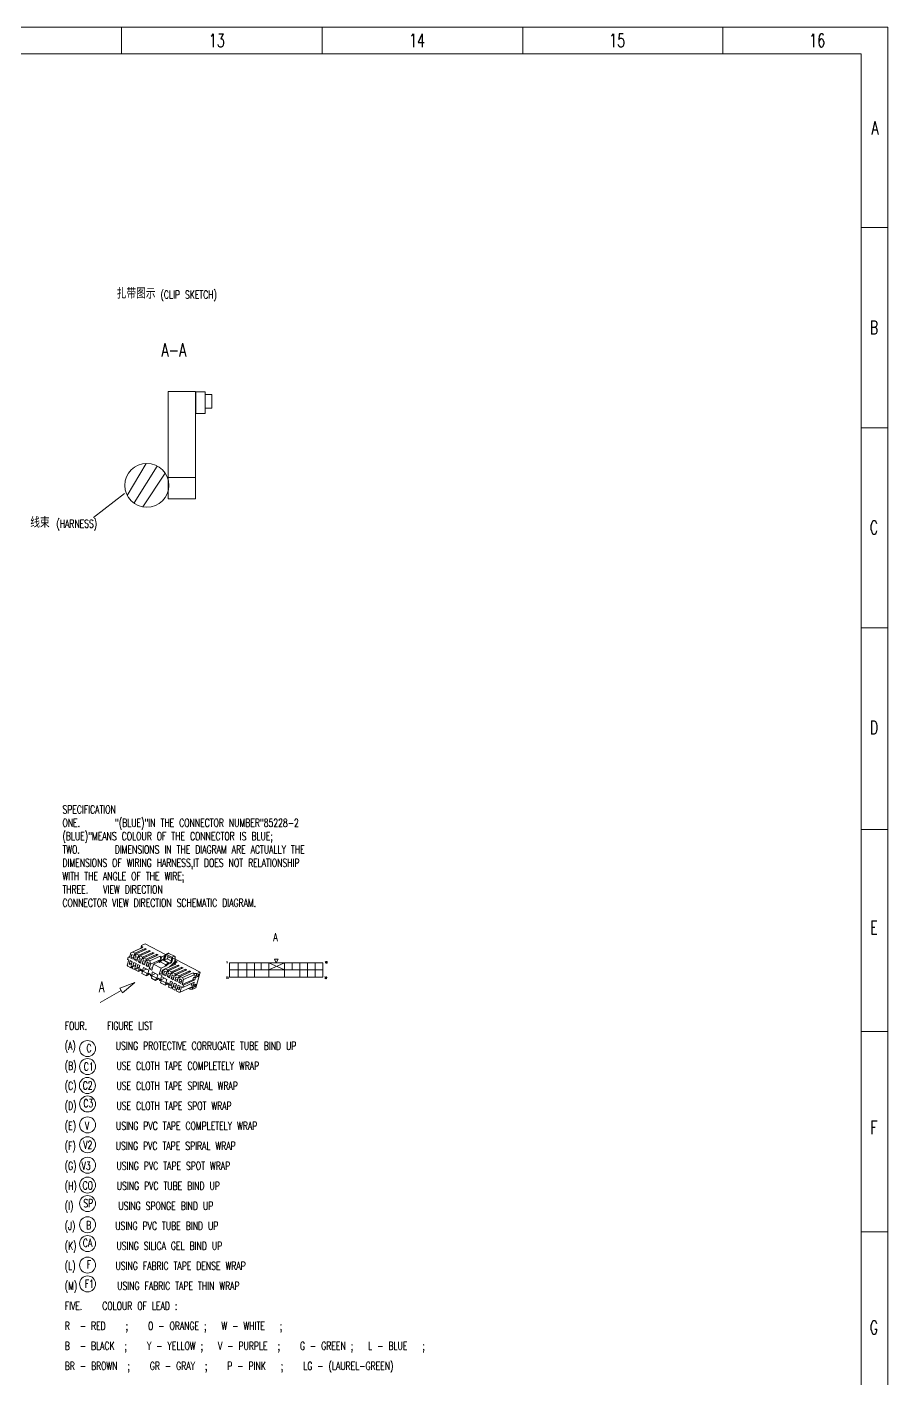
# Model space of a CAD drawing. Header units: millimetres. Extents: x 1000 to 2189, y 35 to 886.
# Drawn here: x 1866 to 2189, y 379 to 886 of the extents above; entities that cross this region are included whole.
import ezdxf

# ---------------------------------------------------------------- set-up
doc = ezdxf.new("R2010")
doc.units = ezdxf.units.MM
for name, color, linetype, lineweight in [('0Filament', 7, 'Continuous', 20), ('2FRAME', 2, 'Continuous', 70), ('4CONTOUR', 4, 'Continuous', 50)]:
    doc.layers.add(name, color=color, linetype=linetype, lineweight=lineweight)
doc.styles.add('HZ', font='txt', dxfattribs={"width": 0.7, "height": 4, "bigfont": 'HZTXT'})

msp = doc.modelspace()

# ---------------------------------------------------------------- linework, layer by layer
at = {"color": 7, "lineweight": 5}
for p, q in [((999.852, 885.501), (2188.852, 885.501)), ((1901.617, 885.501), (1901.617, 875.599)), ((1976.859, 885.527), (1976.859, 875.543)), ((2051.997, 885.501), (2051.997, 875.599)), ((2127.026, 885.5), (2127.026, 875.597)), ((2127.026, 875.597), (2127.026, 885.5)), ((2188.852, 885.501), (2178.95, 885.501)), ((2188.852, 885.501), (2178.95, 885.501)), ((2188.852, 44.501), (2188.852, 885.501)), ((2188.878, 810.363), (2178.894, 810.363)), ((2188.852, 735.225), (2178.95, 735.225)), ((2188.851, 660.196), (2178.949, 660.196)), ((2188.852, 584.673), (2178.95, 584.673)), ((2188.851, 508.831), (2178.949, 508.831)), ((2188.852, 433.802), (2178.95, 433.802))]:
    msp.add_line(p, q, dxfattribs=at)
at = {"color": 7, "linetype": 'Continuous', "lineweight": 5}
for p, q in [((1910.956, 721.905), (1903.793, 709.919)), ((1915.056, 720.915), (1906.34, 707.077)), ((1917.987, 718.247), (1909.625, 705.562)), ((1902.729, 710.646), (1891.159, 701.631))]:
    msp.add_line(p, q, dxfattribs=at)
at = {"layer": '0Filament', "color": 7, "lineweight": 5, "ltscale": 0.09573}
msp.add_line((1904.632, 536.553), (1905.152, 538.396), dxfattribs=at)
at = {"layer": '0Filament', "color": 7, "lineweight": 5, "ltscale": 0.214814}
for p, q in [((1905.152, 538.396), (1909.064, 540.172)), ((1905.79, 538.672), (1909.702, 540.448)), ((1911.861, 538.743), (1907.948, 536.968)), ((1913.438, 538.54), (1909.526, 536.765)), ((1913.928, 538.29), (1910.016, 536.514)), ((1912.282, 535.357), (1916.194, 537.133)), ((1918.079, 532.397), (1921.991, 534.172)), ((1924.109, 532.489), (1920.197, 530.713)), ((1924.257, 533.015), (1920.345, 531.24)), ((1924.747, 532.765), (1920.835, 530.989)), ((1925.686, 532.285), (1921.774, 530.51)), ((1924.571, 529.082), (1928.483, 530.857)), ((1923.589, 523.61), (1927.502, 525.386))]:
    msp.add_line(p, q, dxfattribs=at)
at = {"layer": '0Filament', "color": 7, "lineweight": 5, "ltscale": 0.034777}
for p, q in [((1905.152, 538.396), (1905.79, 538.672)), ((1909.064, 540.172), (1909.702, 540.448))]:
    msp.add_line(p, q, dxfattribs=at)
at = {"layer": '0Filament', "color": 7, "lineweight": 5, "ltscale": 0.068379}
for p, q in [((1905.524, 537.729), (1905.153, 536.413)), ((1904.881, 535.447), (1904.51, 534.131)), ((1907.127, 534.301), (1906.756, 532.984)), ((1907.77, 536.582), (1907.399, 535.266)), ((1908.382, 536.27), (1908.011, 534.953)), ((1910.628, 535.123), (1910.257, 533.807)), ((1911.944, 531.84), (1911.574, 530.524)), ((1913.231, 531.184), (1912.86, 529.867)), ((1915.313, 530.12), (1914.942, 528.804)), ((1916.599, 529.464), (1916.228, 528.147)), ((1917.402, 530.158), (1917.772, 531.474)), ((1919.647, 529.011), (1920.018, 530.327)), ((1920.259, 528.698), (1920.63, 530.015)), ((1921.688, 527.969), (1922.059, 529.285)), ((1922.505, 527.552), (1922.876, 528.868)), ((1921.046, 525.687), (1921.416, 527.003)), ((1923.291, 524.54), (1923.662, 525.857))]:
    msp.add_line(p, q, dxfattribs=at)
at = {"layer": '0Filament', "color": 7, "lineweight": 5, "ltscale": 0.045844}
for p, q in [((1905.524, 537.729), (1906.341, 537.312)), ((1906.582, 535.683), (1907.399, 535.266)), ((1907.368, 532.672), (1908.185, 532.255)), ((1907.739, 533.988), (1908.556, 533.571)), ((1910.869, 533.494), (1911.686, 533.077)), ((1911.24, 534.81), (1912.057, 534.393)), ((1917.772, 531.474), (1918.589, 531.057)), ((1918.831, 529.428), (1919.647, 529.011)), ((1919.987, 527.733), (1920.804, 527.316)), ((1920.63, 530.015), (1921.447, 529.598)), ((1921.688, 527.969), (1922.505, 527.552)), ((1922.059, 529.285), (1922.876, 528.868)), ((1923.117, 527.239), (1923.934, 526.822)), ((1923.488, 528.555), (1924.305, 528.138)), ((1919.617, 526.417), (1920.433, 526))]:
    msp.add_line(p, q, dxfattribs=at)
at = {"layer": '0Filament', "color": 7, "lineweight": 5, "ltscale": 0.049281}
msp.add_line((1905.79, 538.672), (1906.668, 538.224), dxfattribs=at)
at = {"layer": '0Filament', "color": 7, "lineweight": 5, "ltscale": 0.214816}
for p, q in [((1910.432, 539.473), (1906.519, 537.698)), ((1910.58, 540), (1906.668, 538.224)), ((1911.07, 539.749), (1907.158, 537.974)), ((1912.009, 539.27), (1908.097, 537.494)), ((1912.499, 539.02), (1908.587, 537.244)), ((1913.29, 538.014), (1909.377, 536.238)), ((1914.867, 537.811), (1910.955, 536.035)), ((1915.357, 537.56), (1911.445, 535.785)), ((1914.719, 537.284), (1910.806, 535.508)), ((1912.534, 534.098), (1916.446, 535.874)), ((1922.68, 533.218), (1918.768, 531.443)), ((1922.828, 533.745), (1918.916, 531.969)), ((1925.538, 531.759), (1921.626, 529.983)), ((1926.176, 532.035), (1922.264, 530.26)), ((1926.967, 531.029), (1923.055, 529.254)), ((1927.115, 531.556), (1923.203, 529.78)), ((1927.605, 531.306), (1923.693, 529.53)), ((1924.912, 528.305), (1928.825, 530.081))]:
    msp.add_line(p, q, dxfattribs=at)
at = {"layer": '0Filament', "color": 7, "lineweight": 5, "ltscale": 0.027351}
for p, q in [((1906.668, 538.224), (1906.519, 537.698)), ((1907.158, 537.974), (1907.009, 537.447)), ((1909.064, 540.172), (1909.212, 540.698)), ((1910.432, 539.473), (1910.58, 540)), ((1913.29, 538.014), (1913.438, 538.54)), ((1914.719, 537.284), (1914.867, 537.811)), ((1905.283, 533.31), (1905.135, 532.783)), ((1906.712, 532.58), (1906.564, 532.054)), ((1907.202, 532.33), (1907.054, 531.803)), ((1908.587, 537.244), (1908.438, 536.718)), ((1909.526, 536.765), (1909.377, 536.238)), ((1910.955, 536.035), (1910.806, 535.508)), ((1911.445, 535.785), (1911.296, 535.258)), ((1922.68, 533.218), (1922.828, 533.745)), ((1918.768, 531.443), (1918.916, 531.969)), ((1920.197, 530.713), (1920.345, 531.24)), ((1920.687, 530.463), (1920.835, 530.989)), ((1921.626, 529.983), (1921.774, 530.51)), ((1922.116, 529.733), (1922.264, 530.26)), ((1923.055, 529.254), (1923.203, 529.78)), ((1923.545, 529.003), (1923.693, 529.53)), ((1925.538, 531.759), (1925.686, 532.285)), ((1926.967, 531.029), (1927.115, 531.556)), ((1928.825, 530.081), (1928.973, 530.607)), ((1920.731, 524.819), (1920.879, 525.345)), ((1921.67, 524.339), (1921.818, 524.866)), ((1922.16, 524.089), (1922.308, 524.616))]:
    msp.add_line(p, q, dxfattribs=at)
at = {"layer": '0Filament', "color": 7, "lineweight": 5, "ltscale": 0.007071}
for p, q in [((1906.576, 537.568), (1906.519, 537.698)), ((1907.145, 532.459), (1907.202, 532.33)), ((1909.434, 536.109), (1909.377, 536.238)), ((1910.863, 535.379), (1910.806, 535.508)), ((1909.219, 531.866), (1909.163, 531.995)), ((1912.567, 530.156), (1912.51, 530.286)), ((1915.997, 528.405), (1915.94, 528.534)), ((1918.825, 531.313), (1918.768, 531.443)), ((1920.254, 530.584), (1920.197, 530.713)), ((1921.683, 529.854), (1921.626, 529.983)), ((1923.112, 529.124), (1923.055, 529.254)), ((1920.822, 525.475), (1920.879, 525.345))]:
    msp.add_line(p, q, dxfattribs=at)
at = {"layer": '0Filament', "color": 7, "lineweight": 5, "ltscale": 0.029403}
for p, q in [((1907.112, 537.811), (1906.576, 537.568)), ((1911.399, 535.622), (1910.863, 535.379))]:
    msp.add_line(p, q, dxfattribs=at)
at = {"layer": '0Filament', "color": 7, "lineweight": 5, "ltscale": 0.018336}
for p, q in [((1906.903, 537.401), (1906.576, 537.568)), ((1911.19, 535.212), (1910.863, 535.379)), ((1916.195, 535.171), (1915.868, 535.338)), ((1917.916, 535.952), (1917.589, 536.119))]:
    msp.add_line(p, q, dxfattribs=at)
at = {"layer": '0Filament', "color": 7, "lineweight": 5, "ltscale": 0.005882}
for p, q in [((1907.01, 537.45), (1906.903, 537.401)), ((1909.868, 535.99), (1909.761, 535.942)), ((1922.116, 529.736), (1922.009, 529.687))]:
    msp.add_line(p, q, dxfattribs=at)
at = {"layer": '0Filament', "color": 7, "lineweight": 5, "ltscale": 0.005796}
for p, q in [((1907.009, 537.447), (1906.903, 537.401)), ((1905.283, 533.31), (1905.389, 533.356)), ((1906.712, 532.58), (1906.818, 532.626)), ((1908.438, 536.718), (1908.332, 536.672)), ((1909.867, 535.988), (1909.761, 535.942)), ((1911.296, 535.258), (1911.19, 535.212)), ((1908.713, 532.225), (1908.607, 532.178)), ((1911.98, 530.557), (1911.873, 530.511)), ((1915.409, 528.805), (1915.303, 528.759)), ((1919.258, 531.193), (1919.151, 531.147)), ((1920.687, 530.463), (1920.58, 530.417)), ((1922.116, 529.733), (1922.009, 529.687)), ((1918.757, 527.096), (1918.651, 527.05)), ((1920.389, 525.596), (1920.496, 525.642)), ((1921.818, 524.866), (1921.925, 524.912))]:
    msp.add_line(p, q, dxfattribs=at)
at = {"layer": '0Filament', "color": 7, "lineweight": 5, "ltscale": 0.052719}
for p, q in [((1907.158, 537.974), (1908.097, 537.494)), ((1910.016, 536.514), (1910.955, 536.035)), ((1912.033, 532.322), (1912.972, 531.842)), ((1920.835, 530.989), (1921.774, 530.51)), ((1922.264, 530.26), (1923.203, 529.78)), ((1920.731, 524.819), (1921.67, 524.339)), ((1922.16, 524.089), (1923.099, 523.61))]:
    msp.add_line(p, q, dxfattribs=at)
at = {"layer": '0Filament', "color": 7, "lineweight": 5, "ltscale": 0.027352}
for p, q in [((1908.097, 537.494), (1907.948, 536.968)), ((1911.861, 538.743), (1912.009, 539.27)), ((1905.773, 533.06), (1905.625, 532.533)), ((1910.016, 536.514), (1909.867, 535.988)), ((1924.109, 532.489), (1924.257, 533.015)), ((1919.258, 531.193), (1919.406, 531.719)), ((1920.241, 525.069), (1920.389, 525.596))]:
    msp.add_line(p, q, dxfattribs=at)
at = {"layer": '0Filament', "color": 7, "lineweight": 5, "ltscale": 0.034189}
for p, q in [((1909.181, 541.117), (1908.995, 540.459)), ((1908.158, 531.992), (1907.972, 531.334)), ((1909.464, 531.325), (1909.279, 530.667)), ((1911.179, 530.45), (1910.993, 529.791)), ((1913.057, 529.491), (1912.872, 528.832)), ((1914.423, 528.04), (1914.608, 528.698)), ((1916.301, 527.081), (1916.486, 527.739)), ((1928.824, 529.966), (1929.009, 530.624)), ((1929.839, 530.567), (1929.654, 529.909)), ((1918.016, 526.205), (1918.201, 526.864)), ((1919.322, 525.538), (1919.508, 526.196)), ((1928.368, 525.346), (1928.183, 524.688))]:
    msp.add_line(p, q, dxfattribs=at)
at = {"layer": '0Filament', "color": 7, "lineweight": 5, "ltscale": 0.014991}
msp.add_line((1909.045, 540.163), (1908.995, 540.459), dxfattribs=at)
at = {"layer": '0Filament', "color": 7, "lineweight": 5, "ltscale": 0.071605}
for p, q in [((1910.485, 541.709), (1909.181, 541.117)), ((1931.143, 531.159), (1929.839, 530.567)), ((1929.487, 525.279), (1928.183, 524.688))]:
    msp.add_line(p, q, dxfattribs=at)
at = {"layer": '0Filament', "color": 7, "lineweight": 5, "ltscale": 0.020395}
msp.add_line((1909.249, 540.715), (1909.181, 541.117), dxfattribs=at)
at = {"layer": '0Filament', "color": 7, "lineweight": 5, "ltscale": 0.002009}
for p, q in [((1909.249, 540.715), (1909.212, 540.698)), ((1929.009, 530.624), (1928.973, 530.607))]:
    msp.add_line(p, q, dxfattribs=at)
at = {"layer": '0Filament', "color": 7, "lineweight": 5, "ltscale": 0.027506}
for p, q in [((1909.702, 540.448), (1909.212, 540.698)), ((1910.58, 540), (1911.07, 539.749)), ((1912.009, 539.27), (1912.499, 539.02)), ((1913.438, 538.54), (1913.928, 538.29)), ((1914.867, 537.811), (1915.357, 537.56)), ((1923.318, 533.495), (1922.828, 533.745)), ((1924.747, 532.765), (1924.257, 533.015)), ((1927.605, 531.306), (1927.115, 531.556)), ((1928.973, 530.607), (1928.483, 530.857))]:
    msp.add_line(p, q, dxfattribs=at)
at = {"layer": '0Filament', "color": 7, "lineweight": 5, "ltscale": 0.000609419}
for p, q in [((1910.432, 539.473), (1910.437, 539.462)), ((1926.972, 531.018), (1926.967, 531.029))]:
    msp.add_line(p, q, dxfattribs=at)
at = {"layer": '0Filament', "color": 7, "lineweight": 5, "ltscale": 0.43274}
for p, q in [((1910.485, 541.709), (1918.193, 537.773)), ((1942.182, 529.278), (1942.182, 534.618)), ((1942.182, 534.618), (1977.152, 534.618)), ((1945.332, 529.278), (1945.332, 534.618)), ((1948.61, 529.278), (1948.61, 534.618)), ((1951.438, 529.278), (1951.438, 534.618)), ((1954.01, 531.948), (1954.01, 534.618)), ((1956.903, 529.278), (1956.903, 534.618)), ((1962.688, 531.948), (1956.903, 534.618)), ((1956.903, 531.948), (1962.688, 534.618)), ((1958.975, 536.002), (1960.359, 536.002)), ((1958.975, 536.002), (1959.667, 534.618)), ((1959.667, 534.618), (1960.359, 536.002)), ((1962.688, 529.278), (1962.688, 534.618)), ((1965.581, 531.948), (1965.581, 534.618)), ((1968.474, 529.278), (1968.474, 534.618)), ((1971.366, 529.278), (1971.366, 534.618)), ((1974.259, 529.278), (1974.259, 534.618)), ((1977.152, 529.278), (1977.152, 534.618)), ((1942.182, 531.948), (1977.152, 531.948)), ((1942.182, 529.278), (1977.152, 529.278))]:
    msp.add_line(p, q, dxfattribs=at)
at = {"layer": '0Filament', "color": 7, "lineweight": 5, "ltscale": 0.000608721}
for p, q in [((1911.861, 538.743), (1911.866, 538.732)), ((1922.685, 533.207), (1922.68, 533.218)), ((1924.114, 532.477), (1924.109, 532.489))]:
    msp.add_line(p, q, dxfattribs=at)
at = {"layer": '0Filament', "color": 7, "lineweight": 5, "ltscale": 0.000608106}
for p, q in [((1913.29, 538.014), (1913.295, 538.003)), ((1925.543, 531.748), (1925.538, 531.759))]:
    msp.add_line(p, q, dxfattribs=at)
at = {"layer": '0Filament', "color": 7, "lineweight": 5, "ltscale": 0.072937}
for p, q in [((1917.589, 536.119), (1917.985, 537.523)), ((1920.447, 534.66), (1920.843, 536.064))]:
    msp.add_line(p, q, dxfattribs=at)
at = {"layer": '0Filament', "color": 7, "lineweight": 5, "ltscale": 0.074706}
for p, q in [((1917.916, 535.952), (1918.321, 537.39)), ((1920.121, 534.826), (1920.526, 536.265))]:
    msp.add_line(p, q, dxfattribs=at)
at = {"layer": '0Filament', "color": 7, "lineweight": 5, "ltscale": 0.051281}
msp.add_line((1919.121, 538.194), (1918.187, 537.77), dxfattribs=at)
at = {"layer": '0Filament', "color": 7, "lineweight": 5, "ltscale": 0.123776}
for p, q in [((1918.321, 537.39), (1920.526, 536.265)), ((1919.164, 534.66), (1916.959, 535.786)), ((1919.294, 534.719), (1917.09, 535.845))]:
    msp.add_line(p, q, dxfattribs=at)
at = {"layer": '0Filament', "color": 7, "lineweight": 5, "ltscale": 0.050123}
for p, q in [((1918.517, 537.753), (1919.43, 538.168)), ((1921.471, 537.125), (1920.558, 536.711))]:
    msp.add_line(p, q, dxfattribs=at)
at = {"layer": '0Filament', "color": 7, "lineweight": 5, "ltscale": 0.114608}
for p, q in [((1920.558, 536.711), (1918.517, 537.753)), ((1921.471, 537.125), (1919.43, 538.168))]:
    msp.add_line(p, q, dxfattribs=at)
at = {"layer": '0Filament', "color": 7, "lineweight": 5, "ltscale": 0.102568}
msp.add_line((1903.829, 533.701), (1904.385, 535.676), dxfattribs=at)
at = {"layer": '0Filament', "color": 7, "lineweight": 5, "ltscale": 0.017676}
msp.add_line((1903.829, 533.701), (1903.971, 533.378), dxfattribs=at)
at = {"layer": '0Filament', "color": 7, "lineweight": 5, "ltscale": 0.045585}
for p, q in [((1903.936, 535.905), (1904.183, 536.783)), ((1928.342, 528.254), (1928.589, 529.132)), ((1929.419, 529.075), (1929.172, 528.198)), ((1924.595, 525.355), (1924.842, 526.233))]:
    msp.add_line(p, q, dxfattribs=at)
at = {"layer": '0Filament', "color": 7, "lineweight": 5, "ltscale": 0.025213}
for p, q in [((1903.936, 535.905), (1904.385, 535.676)), ((1904.183, 536.783), (1904.632, 536.553)), ((1924.146, 525.585), (1924.595, 525.355)), ((1928.884, 526.013), (1929.333, 525.784))]:
    msp.add_line(p, q, dxfattribs=at)
at = {"layer": '0Filament', "color": 7, "lineweight": 5, "ltscale": 0.065326}
msp.add_line((1903.971, 533.378), (1905.135, 532.783), dxfattribs=at)
at = {"layer": '0Filament', "color": 7, "lineweight": 5, "ltscale": 0.032344}
msp.add_line((1904.772, 537.05), (1904.183, 536.783), dxfattribs=at)
at = {"layer": '0Filament', "color": 7, "lineweight": 5, "ltscale": 0.05881}
for p, q in [((1904.51, 534.131), (1905.581, 534.617)), ((1908.011, 534.953), (1909.082, 535.439)), ((1918.831, 529.428), (1919.902, 529.914)), ((1920.259, 528.698), (1921.331, 529.185)), ((1923.117, 527.239), (1924.188, 527.725)), ((1919.617, 526.417), (1920.688, 526.903)), ((1921.046, 525.687), (1922.117, 526.173))]:
    msp.add_line(p, q, dxfattribs=at)
at = {"layer": '0Filament', "color": 7, "lineweight": 5, "ltscale": 0.045843}
for p, q in [((1904.51, 534.131), (1905.327, 533.714)), ((1906.31, 534.718), (1907.127, 534.301)), ((1906.953, 536.999), (1907.77, 536.582)), ((1908.011, 534.953), (1908.828, 534.536)), ((1909.811, 535.54), (1910.628, 535.123)), ((1917.402, 530.158), (1918.218, 529.741)), ((1919.201, 530.744), (1920.018, 530.327)), ((1920.259, 528.698), (1921.076, 528.281)), ((1921.046, 525.687), (1921.862, 525.27)), ((1922.845, 526.274), (1923.662, 525.857))]:
    msp.add_line(p, q, dxfattribs=at)
at = {"layer": '0Filament', "color": 7, "lineweight": 5, "ltscale": 0.045842}
for p, q in [((1904.881, 535.447), (1905.698, 535.03)), ((1905.153, 536.413), (1905.97, 535.996)), ((1905.939, 533.401), (1906.756, 532.984)), ((1908.382, 536.27), (1909.199, 535.853)), ((1909.44, 534.224), (1910.257, 533.807)), ((1921.416, 527.003), (1922.233, 526.586)), ((1922.475, 524.957), (1923.291, 524.54))]:
    msp.add_line(p, q, dxfattribs=at)
at = {"layer": '0Filament', "color": 7, "lineweight": 5, "ltscale": 0.034779}
for p, q in [((1905.135, 532.783), (1905.768, 533.071)), ((1906.564, 532.054), (1907.197, 532.341)), ((1920.241, 525.069), (1920.874, 525.357)), ((1923.099, 523.61), (1923.589, 523.61))]:
    msp.add_line(p, q, dxfattribs=at)
at = {"layer": '0Filament', "color": 7, "lineweight": 5, "ltscale": 0.058808}
for p, q in [((1905.153, 536.413), (1906.224, 536.899)), ((1905.939, 533.401), (1907.01, 533.887)), ((1906.582, 535.683), (1907.653, 536.169)), ((1907.368, 532.672), (1908.439, 533.158)), ((1909.44, 534.224), (1910.511, 534.71)), ((1910.869, 533.494), (1911.94, 533.98)), ((1917.402, 530.158), (1918.473, 530.644)), ((1921.688, 527.969), (1922.759, 528.455)), ((1922.475, 524.957), (1923.546, 525.443))]:
    msp.add_line(p, q, dxfattribs=at)
at = {"layer": '0Filament', "color": 7, "lineweight": 5, "ltscale": 0.068378}
for p, q in [((1905.698, 535.03), (1905.327, 533.714)), ((1906.31, 534.718), (1905.939, 533.401)), ((1906.341, 537.312), (1905.97, 535.996)), ((1906.953, 536.999), (1906.582, 535.683)), ((1907.739, 533.988), (1907.368, 532.672)), ((1908.556, 533.571), (1908.185, 532.255)), ((1909.199, 535.853), (1908.828, 534.536)), ((1909.811, 535.54), (1909.44, 534.224)), ((1909.862, 532.904), (1909.491, 531.587)), ((1911.24, 534.81), (1910.869, 533.494)), ((1912.057, 534.393), (1911.686, 533.077)), ((1918.218, 529.741), (1918.589, 531.057)), ((1918.681, 528.4), (1918.31, 527.084)), ((1918.831, 529.428), (1919.201, 530.744)), ((1919.617, 526.417), (1919.987, 527.733)), ((1920.433, 526), (1920.804, 527.316)), ((1921.076, 528.281), (1921.447, 529.598)), ((1923.117, 527.239), (1923.488, 528.555)), ((1923.934, 526.822), (1924.305, 528.138)), ((1921.862, 525.27), (1922.233, 526.586)), ((1922.475, 524.957), (1922.845, 526.274))]:
    msp.add_line(p, q, dxfattribs=at)
at = {"layer": '0Filament', "color": 7, "lineweight": 5, "ltscale": 0.018338}
for p, q in [((1905.389, 533.356), (1905.716, 533.189)), ((1906.818, 532.626), (1907.145, 532.459)), ((1908.332, 536.672), (1908.005, 536.838)), ((1909.761, 535.942), (1909.434, 536.109)), ((1915.849, 534.785), (1915.523, 534.952)), ((1918.381, 533.492), (1918.054, 533.659)), ((1918.726, 533.878), (1918.399, 534.045)), ((1920.447, 534.66), (1920.121, 534.826)), ((1922.177, 535.084), (1922.504, 534.917)), ((1919.151, 531.147), (1918.825, 531.313)), ((1920.58, 530.417), (1920.254, 530.584)), ((1922.009, 529.687), (1921.683, 529.854)), ((1923.438, 528.957), (1923.112, 529.124)), ((1920.496, 525.642), (1920.822, 525.475)), ((1921.925, 524.912), (1922.251, 524.745))]:
    msp.add_line(p, q, dxfattribs=at)
at = {"layer": '0Filament', "color": 7, "lineweight": 5, "ltscale": 0.05272}
msp.add_line((1905.625, 532.533), (1906.564, 532.054), dxfattribs=at)
at = {"layer": '0Filament', "color": 7, "lineweight": 5, "ltscale": 0.00707}
for p, q in [((1905.716, 533.189), (1905.773, 533.06)), ((1908.005, 536.838), (1907.948, 536.968)), ((1919.263, 526.737), (1919.206, 526.866)), ((1922.251, 524.745), (1922.308, 524.616))]:
    msp.add_line(p, q, dxfattribs=at)
at = {"layer": '0Filament', "color": 7, "lineweight": 5, "ltscale": 0.029405}
for p, q in [((1908.541, 537.081), (1908.005, 536.838)), ((1909.97, 536.352), (1909.434, 536.109)), ((1919.36, 531.556), (1918.825, 531.313)), ((1920.789, 530.827), (1920.254, 530.584)), ((1922.218, 530.097), (1921.683, 529.854)), ((1923.647, 529.367), (1923.112, 529.124))]:
    msp.add_line(p, q, dxfattribs=at)
at = {"layer": '0Filament', "color": 7, "lineweight": 5, "ltscale": 0.00588}
for p, q in [((1908.439, 536.72), (1908.332, 536.672)), ((1919.258, 531.195), (1919.151, 531.147)), ((1920.687, 530.465), (1920.58, 530.417)), ((1923.545, 529.006), (1923.438, 528.957))]:
    msp.add_line(p, q, dxfattribs=at)
at = {"layer": '0Filament', "color": 7, "lineweight": 5, "ltscale": 0.052721}
for p, q in [((1908.587, 537.244), (1909.526, 536.765)), ((1915.83, 530.383), (1916.769, 529.903)), ((1919.406, 531.719), (1920.345, 531.24))]:
    msp.add_line(p, q, dxfattribs=at)
at = {"layer": '0Filament', "color": 7, "lineweight": 5, "ltscale": 0.116899}
for p, q in [((1909.862, 532.904), (1911.944, 531.84)), ((1916.228, 528.147), (1918.31, 527.084))]:
    msp.add_line(p, q, dxfattribs=at)
at = {"layer": '0Filament', "color": 7, "lineweight": 5, "ltscale": 0.005881}
msp.add_line((1911.297, 535.261), (1911.19, 535.212), dxfattribs=at)
at = {"layer": '0Filament', "color": 7, "lineweight": 5, "ltscale": 0.04699}
msp.add_line((1911.445, 535.785), (1912.282, 535.357), dxfattribs=at)
at = {"layer": '0Filament', "color": 7, "lineweight": 5, "ltscale": 0.092272}
msp.add_line((1912.534, 534.098), (1912.033, 532.322), dxfattribs=at)
at = {"layer": '0Filament', "color": 7, "lineweight": 5, "ltscale": 0.067629}
msp.add_line((1913.265, 532.881), (1912.033, 532.322), dxfattribs=at)
at = {"layer": '0Filament', "color": 7, "lineweight": 5, "ltscale": 0.064202}
for p, q in [((1912.282, 535.357), (1912.534, 534.098)), ((1916.194, 537.133), (1916.446, 535.874))]:
    msp.add_line(p, q, dxfattribs=at)
at = {"layer": '0Filament', "color": 7, "lineweight": 5, "ltscale": 0.116243}
msp.add_line((1912.972, 531.842), (1913.603, 534.08), dxfattribs=at)
at = {"layer": '0Filament', "color": 7, "lineweight": 5, "ltscale": 0.105414}
for p, q in [((1915.523, 534.952), (1913.603, 534.08)), ((1918.381, 533.492), (1916.461, 532.621))]:
    msp.add_line(p, q, dxfattribs=at)
at = {"layer": '0Filament', "color": 7, "lineweight": 5, "ltscale": 0.160451}
msp.add_line((1916.461, 532.621), (1913.603, 534.08), dxfattribs=at)
at = {"layer": '0Filament', "color": 7, "lineweight": 5, "ltscale": 0.000608805}
msp.add_line((1914.719, 537.284), (1914.723, 537.273), dxfattribs=at)
at = {"layer": '0Filament', "color": 7, "lineweight": 5, "ltscale": 0.025904}
for p, q in [((1915.868, 535.338), (1915.523, 534.952)), ((1916.557, 535.335), (1916.211, 534.949))]:
    msp.add_line(p, q, dxfattribs=at)
at = {"layer": '0Filament', "color": 7, "lineweight": 5, "ltscale": 0.116244}
msp.add_line((1915.83, 530.383), (1916.461, 532.621), dxfattribs=at)
at = {"layer": '0Filament', "color": 7, "lineweight": 5, "ltscale": 0.025903}
for p, q in [((1916.195, 535.171), (1915.849, 534.785)), ((1918.399, 534.045), (1918.054, 533.659)), ((1918.726, 533.878), (1918.381, 533.492))]:
    msp.add_line(p, q, dxfattribs=at)
at = {"layer": '0Filament', "color": 7, "lineweight": 5, "ltscale": 0.01987}
msp.add_line((1916.211, 534.949), (1915.849, 534.785), dxfattribs=at)
at = {"layer": '0Filament', "color": 7, "lineweight": 5, "ltscale": 0.094519}
for p, q in [((1917.589, 536.119), (1915.868, 535.338)), ((1920.447, 534.66), (1918.726, 533.878))]:
    msp.add_line(p, q, dxfattribs=at)
at = {"layer": '0Filament', "color": 7, "lineweight": 5, "ltscale": 0.029798}
for p, q in [((1916.194, 537.133), (1916.725, 536.862)), ((1921.461, 534.443), (1921.991, 534.172)), ((1912.51, 530.286), (1911.98, 530.557)), ((1915.94, 528.534), (1915.409, 528.805))]:
    msp.add_line(p, q, dxfattribs=at)
at = {"layer": '0Filament', "color": 7, "lineweight": 5, "ltscale": 0.019872}
for p, q in [((1916.557, 535.335), (1916.195, 535.171)), ((1918.761, 534.209), (1918.399, 534.045))]:
    msp.add_line(p, q, dxfattribs=at)
at = {"layer": '0Filament', "color": 7, "lineweight": 5, "ltscale": 0.115485}
msp.add_line((1918.268, 533.899), (1916.211, 534.949), dxfattribs=at)
at = {"layer": '0Filament', "color": 7, "lineweight": 5, "ltscale": 0.051322}
msp.add_line((1916.446, 535.874), (1916.725, 536.862), dxfattribs=at)
at = {"layer": '0Filament', "color": 7, "lineweight": 5, "ltscale": 0.030221}
for p, q in [((1916.959, 535.786), (1916.557, 535.335)), ((1919.164, 534.66), (1918.761, 534.209))]:
    msp.add_line(p, q, dxfattribs=at)
at = {"layer": '0Filament', "color": 7, "lineweight": 5, "ltscale": 0.057285}
for p, q in [((1917.768, 537.335), (1916.725, 536.862)), ((1922.504, 534.917), (1921.461, 534.443))]:
    msp.add_line(p, q, dxfattribs=at)
at = {"layer": '0Filament', "color": 7, "lineweight": 5, "ltscale": 0.00716}
for p, q in [((1917.09, 535.845), (1916.959, 535.786)), ((1919.294, 534.719), (1919.164, 534.66))]:
    msp.add_line(p, q, dxfattribs=at)
at = {"layer": '0Filament', "color": 7, "lineweight": 5, "ltscale": 0.04101}
msp.add_line((1917.248, 531.983), (1917.995, 532.322), dxfattribs=at)
at = {"layer": '0Filament', "color": 7, "lineweight": 5, "ltscale": 0.054054}
msp.add_line((1918.079, 532.397), (1917.27, 531.68), dxfattribs=at)
at = {"layer": '0Filament', "color": 7, "lineweight": 5, "ltscale": 0.030122}
msp.add_line((1917.916, 535.952), (1917.367, 535.703), dxfattribs=at)
at = {"layer": '0Filament', "color": 7, "lineweight": 5, "ltscale": 0.067625}
msp.add_line((1917.768, 537.335), (1917.401, 536.034), dxfattribs=at)
at = {"layer": '0Filament', "color": 7, "lineweight": 5, "ltscale": 0.067138}
msp.add_line((1918.828, 536.137), (1917.606, 535.582), dxfattribs=at)
at = {"layer": '0Filament', "color": 7, "lineweight": 5, "ltscale": 0.008064}
msp.add_line((1917.768, 537.335), (1917.912, 537.262), dxfattribs=at)
at = {"layer": '0Filament', "color": 7, "lineweight": 5, "ltscale": 0.046988}
msp.add_line((1918.079, 532.397), (1918.916, 531.969), dxfattribs=at)
at = {"layer": '0Filament', "color": 7, "lineweight": 5, "ltscale": 0.023647}
msp.add_line((1919.192, 534.405), (1918.761, 534.209), dxfattribs=at)
at = {"layer": '0Filament', "color": 7, "lineweight": 5, "ltscale": 0.019928}
msp.add_line((1919.079, 536.447), (1918.828, 536.137), dxfattribs=at)
at = {"layer": '0Filament', "color": 7, "lineweight": 5, "ltscale": 0.081558}
msp.add_line((1918.828, 536.137), (1920.281, 535.395), dxfattribs=at)
at = {"layer": '0Filament', "color": 7, "lineweight": 5, "ltscale": 0.01214}
for p, q in [((1919.079, 536.447), (1919.145, 536.68)), ((1921.61, 535.154), (1921.676, 535.388))]:
    msp.add_line(p, q, dxfattribs=at)
at = {"layer": '0Filament', "color": 7, "lineweight": 5, "ltscale": 0.013681}
msp.add_line((1919.181, 536.951), (1919.145, 536.68), dxfattribs=at)
at = {"layer": '0Filament', "color": 7, "lineweight": 5, "ltscale": 0.074931}
msp.add_line((1919.17, 536.871), (1920.505, 536.189), dxfattribs=at)
at = {"layer": '0Filament', "color": 7, "lineweight": 5, "ltscale": 0.051}
msp.add_line((1920.121, 534.826), (1919.192, 534.405), dxfattribs=at)
at = {"layer": '0Filament', "color": 7, "lineweight": 5, "ltscale": 0.016533}
msp.add_line((1919.294, 534.719), (1919.192, 534.405), dxfattribs=at)
at = {"layer": '0Filament', "color": 7, "lineweight": 5, "ltscale": 0.214815}
msp.add_line((1923.318, 533.495), (1919.406, 531.719), dxfattribs=at)
at = {"layer": '0Filament', "color": 7, "lineweight": 5, "ltscale": 0.082202}
msp.add_line((1920.773, 534.118), (1919.522, 533.051), dxfattribs=at)
at = {"layer": '0Filament', "color": 7, "lineweight": 5, "ltscale": 0.026143}
msp.add_line((1921.113, 533.773), (1920.647, 534.011), dxfattribs=at)
at = {"layer": '0Filament', "color": 7, "lineweight": 5, "ltscale": 0.066593}
msp.add_line((1921.61, 535.154), (1920.773, 534.118), dxfattribs=at)
at = {"layer": '0Filament', "color": 7, "lineweight": 5, "ltscale": 0.053937}
msp.add_line((1921.825, 536.51), (1920.843, 536.064), dxfattribs=at)
at = {"layer": '0Filament', "color": 7, "lineweight": 5, "ltscale": 0.021432}
msp.add_line((1921.4, 534.227), (1921.018, 534.422), dxfattribs=at)
at = {"layer": '0Filament', "color": 7, "lineweight": 5, "ltscale": 0.030493}
msp.add_line((1921.295, 533.856), (1921.461, 534.443), dxfattribs=at)
at = {"layer": '0Filament', "color": 7, "lineweight": 5, "ltscale": 0.056592}
msp.add_line((1921.825, 536.51), (1921.676, 535.388), dxfattribs=at)
at = {"layer": '0Filament', "color": 7, "lineweight": 5, "ltscale": 0.018434}
msp.add_line((1921.701, 535.578), (1922.03, 535.41), dxfattribs=at)
at = {"layer": '0Filament', "color": 7, "lineweight": 5}
for p, q in [((1921.752, 535.955), (1931.143, 531.159)), ((1900.988, 525.134), (1906.684, 527.268)), ((1906.684, 527.268), (1901.988, 523.402)), ((1900.988, 525.134), (1901.988, 523.402))]:
    msp.add_line(p, q, dxfattribs=at)
at = {"layer": '0Filament', "color": 7, "lineweight": 5, "ltscale": 0.042221}
msp.add_line((1922.03, 535.41), (1921.801, 534.598), dxfattribs=at)
at = {"layer": '0Filament', "color": 7, "lineweight": 5, "ltscale": 0.017929}
msp.add_line((1922.03, 535.41), (1922.177, 535.084), dxfattribs=at)
at = {"layer": '0Filament', "color": 7, "lineweight": 5, "ltscale": 0.018765}
msp.add_line((1922.177, 535.084), (1922.075, 534.722), dxfattribs=at)
at = {"layer": '0Filament', "color": 7, "lineweight": 5, "ltscale": 0.051573}
for p, q in [((1907.054, 531.803), (1907.972, 531.334)), ((1919.322, 525.538), (1920.241, 525.069))]:
    msp.add_line(p, q, dxfattribs=at)
at = {"layer": '0Filament', "color": 7, "lineweight": 5, "ltscale": 0.067787}
msp.add_line((1907.972, 531.334), (1909.207, 531.895), dxfattribs=at)
at = {"layer": '0Filament', "color": 7, "lineweight": 5, "ltscale": 0.019484}
for p, q in [((1908.158, 531.992), (1908.505, 531.815)), ((1909.117, 531.503), (1909.464, 531.325)), ((1918.201, 526.864), (1918.548, 526.686)), ((1919.161, 526.374), (1919.508, 526.196))]:
    msp.add_line(p, q, dxfattribs=at)
at = {"layer": '0Filament', "color": 7, "lineweight": 5, "ltscale": 0.018866}
for p, q in [((1908.607, 532.178), (1908.505, 531.815)), ((1918.548, 526.686), (1918.651, 527.05))]:
    msp.add_line(p, q, dxfattribs=at)
at = {"layer": '0Filament', "color": 7, "lineweight": 5, "ltscale": 0.029366}
for p, q in [((1908.505, 531.815), (1909.04, 532.058)), ((1911.771, 530.147), (1912.306, 530.39)), ((1915.2, 528.396), (1915.735, 528.639)), ((1918.548, 526.686), (1919.083, 526.929))]:
    msp.add_line(p, q, dxfattribs=at)
at = {"layer": '0Filament', "color": 7, "lineweight": 5, "ltscale": 0.025215}
for p, q in [((1909.163, 531.995), (1908.713, 532.225)), ((1929.935, 529.743), (1930.384, 529.513)), ((1919.206, 526.866), (1918.757, 527.096))]:
    msp.add_line(p, q, dxfattribs=at)
at = {"layer": '0Filament', "color": 7, "lineweight": 5, "ltscale": 0.018868}
for p, q in [((1909.219, 531.866), (1909.117, 531.503)), ((1915.2, 528.396), (1915.303, 528.759)), ((1919.161, 526.374), (1919.263, 526.737))]:
    msp.add_line(p, q, dxfattribs=at)
at = {"layer": '0Filament', "color": 7, "lineweight": 5, "ltscale": 0.09627}
for p, q in [((1909.279, 530.667), (1910.993, 529.791)), ((1916.301, 527.081), (1918.016, 526.205))]:
    msp.add_line(p, q, dxfattribs=at)
at = {"layer": '0Filament', "color": 7, "lineweight": 5, "ltscale": 0.085718}
for p, q in [((1909.491, 531.587), (1911.052, 532.296)), ((1912.86, 529.867), (1914.421, 530.576))]:
    msp.add_line(p, q, dxfattribs=at)
at = {"layer": '0Filament', "color": 7, "lineweight": 5, "ltscale": 0.1169}
for p, q in [((1909.491, 531.587), (1911.574, 530.524)), ((1912.86, 529.867), (1914.942, 528.804)), ((1913.231, 531.184), (1915.313, 530.12)), ((1916.599, 529.464), (1918.681, 528.4))]:
    msp.add_line(p, q, dxfattribs=at)
at = {"layer": '0Filament', "color": 7, "lineweight": 5, "ltscale": 0.072225}
for p, q in [((1910.993, 529.791), (1912.309, 530.388)), ((1914.423, 528.04), (1915.738, 528.637))]:
    msp.add_line(p, q, dxfattribs=at)
at = {"layer": '0Filament', "color": 7, "lineweight": 5, "ltscale": 0.033237}
for p, q in [((1911.179, 530.45), (1911.771, 530.147)), ((1912.465, 529.793), (1913.057, 529.491)), ((1914.608, 528.698), (1915.2, 528.396)), ((1915.894, 528.042), (1916.486, 527.739))]:
    msp.add_line(p, q, dxfattribs=at)
at = {"layer": '0Filament', "color": 7, "lineweight": 5, "ltscale": 0.018867}
for p, q in [((1911.873, 530.511), (1911.771, 530.147)), ((1912.567, 530.156), (1912.465, 529.793)), ((1915.894, 528.042), (1915.997, 528.405))]:
    msp.add_line(p, q, dxfattribs=at)
at = {"layer": '0Filament', "color": 7, "lineweight": 5, "ltscale": 0.0871}
msp.add_line((1912.872, 528.832), (1914.423, 528.04), dxfattribs=at)
at = {"layer": '0Filament', "color": 7, "lineweight": 5, "ltscale": 0.060866}
msp.add_line((1915.83, 530.383), (1916.939, 530.886), dxfattribs=at)
at = {"layer": '0Filament', "color": 7, "lineweight": 5, "ltscale": 0.085717}
msp.add_line((1916.228, 528.147), (1917.789, 528.856), dxfattribs=at)
at = {"layer": '0Filament', "color": 7, "lineweight": 5, "ltscale": 0.011182}
msp.add_line((1916.939, 530.886), (1916.74, 530.988), dxfattribs=at)
at = {"layer": '0Filament', "color": 7, "lineweight": 5, "ltscale": 0.092273}
msp.add_line((1917.27, 531.68), (1916.769, 529.903), dxfattribs=at)
at = {"layer": '0Filament', "color": 7, "lineweight": 5, "ltscale": 0.005795}
msp.add_line((1923.545, 529.003), (1923.438, 528.957), dxfattribs=at)
at = {"layer": '0Filament', "color": 7, "lineweight": 5, "ltscale": 0.049282}
msp.add_line((1923.693, 529.53), (1924.571, 529.082), dxfattribs=at)
at = {"layer": '0Filament', "color": 7, "lineweight": 5, "ltscale": 0.095729}
msp.add_line((1924.393, 526.462), (1924.912, 528.305), dxfattribs=at)
at = {"layer": '0Filament', "color": 7, "lineweight": 5, "ltscale": 0.216823}
msp.add_line((1928.342, 528.254), (1924.393, 526.462), dxfattribs=at)
at = {"layer": '0Filament', "color": 7, "lineweight": 5, "ltscale": 0.042425}
msp.add_line((1924.571, 529.082), (1924.912, 528.305), dxfattribs=at)
at = {"layer": '0Filament', "color": 7, "lineweight": 5, "ltscale": 0.237729}
for p, q in [((1928.924, 527.32), (1924.595, 525.355)), ((1929.172, 528.198), (1924.842, 526.233))]:
    msp.add_line(p, q, dxfattribs=at)
at = {"layer": '0Filament', "color": 7, "lineweight": 5, "ltscale": 0.027507}
msp.add_line((1926.176, 532.035), (1925.686, 532.285), dxfattribs=at)
at = {"layer": '0Filament', "color": 7, "lineweight": 5, "ltscale": 0.041588}
for p, q in [((1928.342, 528.254), (1929.172, 528.198)), ((1928.589, 529.132), (1929.419, 529.075)), ((1928.824, 529.966), (1929.654, 529.909)), ((1929.009, 530.624), (1929.839, 530.567)), ((1927.538, 525.402), (1928.368, 525.346)), ((1927.773, 526.236), (1928.603, 526.179))]:
    msp.add_line(p, q, dxfattribs=at)
at = {"layer": '0Filament', "color": 7, "lineweight": 5, "ltscale": 0.042426}
msp.add_line((1928.483, 530.857), (1928.825, 530.081), dxfattribs=at)
at = {"layer": '0Filament', "color": 7, "lineweight": 5, "ltscale": 0.073893}
for p, q in [((1928.589, 529.132), (1929.935, 529.743)), ((1927.538, 525.402), (1928.884, 526.013))]:
    msp.add_line(p, q, dxfattribs=at)
at = {"layer": '0Filament', "color": 7, "lineweight": 5, "ltscale": 0.059261}
msp.add_line((1928.924, 527.32), (1928.603, 526.179), dxfattribs=at)
at = {"layer": '0Filament', "color": 7, "lineweight": 5, "ltscale": 0.052988}
msp.add_line((1930.384, 529.513), (1929.419, 529.075), dxfattribs=at)
at = {"layer": '0Filament', "color": 7, "lineweight": 5, "ltscale": 0.305424}
msp.add_line((1931.143, 531.159), (1929.487, 525.279), dxfattribs=at)
at = {"layer": '0Filament', "color": 7, "lineweight": 5, "ltscale": 0.052987}
for p, q in [((1930.619, 530.347), (1929.654, 529.909)), ((1929.333, 525.784), (1928.368, 525.346)), ((1929.568, 526.617), (1928.603, 526.179))]:
    msp.add_line(p, q, dxfattribs=at)
at = {"layer": '0Filament', "color": 7, "lineweight": 5, "ltscale": 0.017504}
for p, q in [((1929.935, 529.743), (1930.03, 530.08)), ((1928.884, 526.013), (1928.979, 526.35))]:
    msp.add_line(p, q, dxfattribs=at)
at = {"layer": '0Filament', "color": 7, "lineweight": 5, "ltscale": 0.043305}
msp.add_line((1930.619, 530.347), (1930.384, 529.513), dxfattribs=at)
at = {"layer": '0Filament', "color": 7, "lineweight": 5, "ltscale": 0.067786}
msp.add_line((1918.016, 526.205), (1919.25, 526.766), dxfattribs=at)
at = {"layer": '0Filament', "color": 7, "lineweight": 5, "ltscale": 0.102567}
msp.add_line((1923.589, 523.61), (1924.146, 525.585), dxfattribs=at)
at = {"layer": '0Filament', "color": 7, "lineweight": 5, "ltscale": 0.025214}
msp.add_line((1924.393, 526.462), (1924.842, 526.233), dxfattribs=at)
at = {"layer": '0Filament', "color": 7, "lineweight": 5, "ltscale": 0.030987}
msp.add_line((1926.721, 525.031), (1927.273, 524.75), dxfattribs=at)
at = {"layer": '0Filament', "color": 7, "lineweight": 5, "ltscale": 0.022794}
msp.add_line((1927.397, 525.188), (1927.273, 524.75), dxfattribs=at)
at = {"layer": '0Filament', "color": 7, "lineweight": 5, "ltscale": 0.045584}
msp.add_line((1927.273, 524.75), (1928.183, 524.688), dxfattribs=at)
at = {"layer": '0Filament', "color": 7, "lineweight": 5, "ltscale": 0.002423}
msp.add_line((1927.397, 525.188), (1927.44, 525.166), dxfattribs=at)
at = {"layer": '0Filament', "color": 7, "lineweight": 5, "ltscale": 0.002548}
msp.add_line((1927.425, 525.186), (1927.476, 525.183), dxfattribs=at)
at = {"layer": '0Filament', "color": 7, "lineweight": 5, "ltscale": 0.011396}
msp.add_line((1927.44, 525.166), (1927.502, 525.386), dxfattribs=at)
at = {"layer": '0Filament', "color": 7, "lineweight": 5, "ltscale": 0.011397}
msp.add_line((1927.476, 525.183), (1927.538, 525.402), dxfattribs=at)
at = {"layer": '0Filament', "color": 7, "lineweight": 5, "ltscale": 0.033459}
msp.add_line((1927.773, 526.236), (1927.955, 526.88), dxfattribs=at)
at = {"layer": '0Filament', "color": 7, "lineweight": 5, "ltscale": 0.003742}
msp.add_line((1928.355, 524.702), (1928.288, 524.736), dxfattribs=at)
at = {"layer": '0Filament', "color": 7, "lineweight": 5, "ltscale": 0.003153}
msp.add_line((1928.355, 524.702), (1928.352, 524.765), dxfattribs=at)
at = {"layer": '0Filament', "color": 7, "lineweight": 5, "ltscale": 0.028643}
msp.add_line((1928.877, 524.938), (1928.355, 524.702), dxfattribs=at)
at = {"layer": '0Filament', "color": 7, "lineweight": 5, "ltscale": 0.003828}
msp.add_line((1928.898, 525.012), (1928.877, 524.938), dxfattribs=at)
at = {"layer": '0Filament', "color": 7, "lineweight": 5, "ltscale": 0.043307}
msp.add_line((1929.568, 526.617), (1929.333, 525.784), dxfattribs=at)
at = {"layer": '0Filament', "color": 7, "lineweight": 5}
msp.add_lwpolyline([(1901.488, 524.268), (1893.689, 519.765)], dxfattribs=at)
for centre in [(1888.936, 502.458), (1888.936, 495.699), (1888.866, 488.614), (1888.936, 481.679), (1888.936, 473.832), (1888.936, 466.41), (1888.936, 458.724), (1888.936, 451.25), (1888.936, 444.359), (1888.936, 436.407), (1888.936, 429.34), (1888.936, 421.255), (1888.936, 414.231)]:
    msp.add_circle(centre, 3, dxfattribs=at)
for centre, major_axis, ratio, start_param, end_param in [((1918.393, 537.315), (0.207, -0.455), 0.8196667, 3.1416659, 3.9126444), ((1918.393, 537.315), (0.207, -0.455), 0.8196667, 2.3418481, 3.1416659), ((1919.376, 537.76), (0.299, -0.408), 0.694756, 2.1970532, 2.9968569), ((1920.435, 536.272), (0.207, -0.455), 0.8196667, 0.7710518, 2.3418481), ((1921.417, 536.718), (0.299, -0.408), 0.694756, 0.6262568, 2.1970532), ((1917.093, 531.435), (-0.284, -0.557), 0.3992069, 3.6062114, 6.2831068), ((1917.093, 531.435), (-0.284, -0.557), 0.3992069, 6.2831068, 6.7478042)]:
    msp.add_ellipse(centre, major_axis=major_axis, ratio=ratio, start_param=start_param, end_param=end_param, dxfattribs=at)
at = {"layer": '2FRAME', "color": 7, "linetype": 'ByBlock', "lineweight": 5}
msp.add_line((1009.852, 875.501), (2178.852, 875.501), dxfattribs=at)
at = {"layer": '2FRAME', "color": 7, "lineweight": 5}
msp.add_line((2178.852, 54.501), (2178.852, 875.501), dxfattribs=at)
at = {"layer": '4CONTOUR', "color": 7, "lineweight": 5}
msp.add_line((1929.388, 716.631), (1919.278, 716.631), dxfattribs=at)
for points in [[(1929.416, 748.819), (1919.126, 748.819), (1919.126, 708.556), (1929.416, 708.556)], [(1933.031, 748.688), (1929.533, 748.688), (1929.533, 740.634), (1933.031, 740.634)], [(1935.55, 747.679), (1932.996, 747.679), (1932.996, 742.635), (1935.55, 742.635)]]:
    msp.add_lwpolyline(points, close=True, dxfattribs=at)
msp.add_circle((1911.135, 713.665), 8.242, dxfattribs=at)

# ---------------------------------------------------------------- texts
at = {"color": 7, "lineweight": 5, "char_height": 5, "width": 50, "attachment_point": 5, "style": 'HZ'}
for s, insert in [('13', (1937.374, 880.509)), ('14', (2012.374, 880.509)), ('15', (2087.374, 880.509)), ('16', (2162.374, 880.509)), ('A', (2184.014, 847.791)), ('B', (2183.635, 772.879)), ('C', (2183.635, 697.879)), ('D', (2183.635, 622.879)), ('E', (2183.635, 547.879)), ('F', (2183.635, 472.879)), ('G', (2183.635, 397.879))]:
    msp.add_mtext(s, dxfattribs=dict(at, insert=insert))
at = {"layer": '0Filament', "color": 7, "lineweight": 5, "style": 'HZ', "width": 0.7}
msp.add_text('A-A', height=5, dxfattribs=at).set_placement((1916.606, 761.959))
at = {"layer": '0Filament', "color": 7, "lineweight": 5, "ltscale": 0.43274, "style": 'HZ', "width": 0.67}
for s, height, p in [('1', 0.702, (1940.955, 534.436)), ('10', 0.7024, (1977.818, 534.436)), ('11', 0.7024, (1940.804, 528.662)), ('19', 0.7024, (1977.667, 528.662))]:
    msp.add_text(s, height=height, dxfattribs=at).set_placement(p)
at = {"layer": '0Filament', "color": 7, "lineweight": 5, "attachment_point": 1, "style": 'HZ'}
for s, insert, char_height, width in [('扎带图示{\\H0.75x; (CLIP SKETCH)}', (1899.857, 787.67), 4, 47.54908), ('线束 {\\H0.75x;(HARNESS)}', (1867.468, 701.789), 4, 36.02683), ('SPECIFICATION\\PONE.       "(BLUE)"IN THE CONNECTOR NUMBER"85228-2\\P(BLUE)"MEANS COLOUR OF THE CONNECTOR IS BLUE;\\PTWO.       DIMENSIONS IN THE DIAGRAM ARE ACTUALLY THE  \\PDIMENSIONS OF WIRING HARNESS,IT DOES NOT RELATIONSHIP\\PWITH THE ANGLE OF THE WIRE;\\PTHREE.   VIEW DIRECTION\\PCONNECTOR VIEW DIRECTION SCHEMATIC DIAGRAM.', (1879.532, 593.613), 3, 276.6002), ('A ', (1958.546, 545.737), 3, 150), ('A', (1893.168, 527.66), 4, 18.7219), ('C', (1888.529, 504.099), 3, 150), ('C1', (1887.504, 497.206), 3, 150), ('C2', (1887.117, 490.116), 3, 150), ('C3', (1887.372, 483.459), 3, 150), ('V', (1887.933, 475.017), 3, 150), ('V2', (1887.296, 467.81), 3, 150), ('V3', (1886.692, 460.025), 3, 150), ('CO', (1887.071, 452.643), 3, 150), ('SP', (1887.347, 445.984), 3, 150), ('B', (1888.41, 437.729), 3, 150), ('CA', (1887.19, 431.076), 3, 150), ('F', (1888.636, 423.022), 3, 150), ('F1', (1887.92, 415.746), 3, 150)]:
    msp.add_mtext(s, dxfattribs=dict(at, insert=insert, char_height=char_height, width=width))
at = {"layer": '0Filament', "color": 7, "lineweight": 5, "insert": (1880.39, 512.49), "char_height": 3, "width": 179.02889, "attachment_point": 1, "line_spacing_factor": 1.5, "style": 'HZ'}
msp.add_mtext('FOUR.    FIGURE LIST\\P(A)        USING PROTECTIVE CORRUGATE TUBE BIND UP\\P(B)        USE CLOTH TAPE COMPLETELY WRAP\\P(C)        USE CLOTH TAPE SPIRAL WRAP \\P(D)        USE CLOTH TAPE SPOT WRAP \\P(E)        USING PVC TAPE COMPLETELY WRAP \\P(F)        USING PVC TAPE SPIRAL WRAP \\P(G)        USING PVC TAPE SPOT WRAP \\P(H)        USING PVC TUBE BIND UP \\P(I)         USING SPONGE BIND UP \\P(J)        USING PVC TUBE BIND UP\\P(K)        USING SILICA GEL BIND UP\\P(L)        USING FABRIC TAPE DENSE WRAP\\P(M)        USING FABRIC TAPE THIN WRAP\\PFIVE.    COLOUR OF LEAD : \\PR  - RED    ;    O - ORANGE ;   W - WHITE   ;\\PB  - BLACK  ;    Y - YELLOW ;   V - PURPLE  ;    G - GREEN ;   L - BLUE   ; \\PBR - BROWN  ;    GR - GRAY  ;    P - PINK   ;    LG - (LAUREL-GREEN)', dxfattribs=at)

doc.saveas('drawing.dxf')
